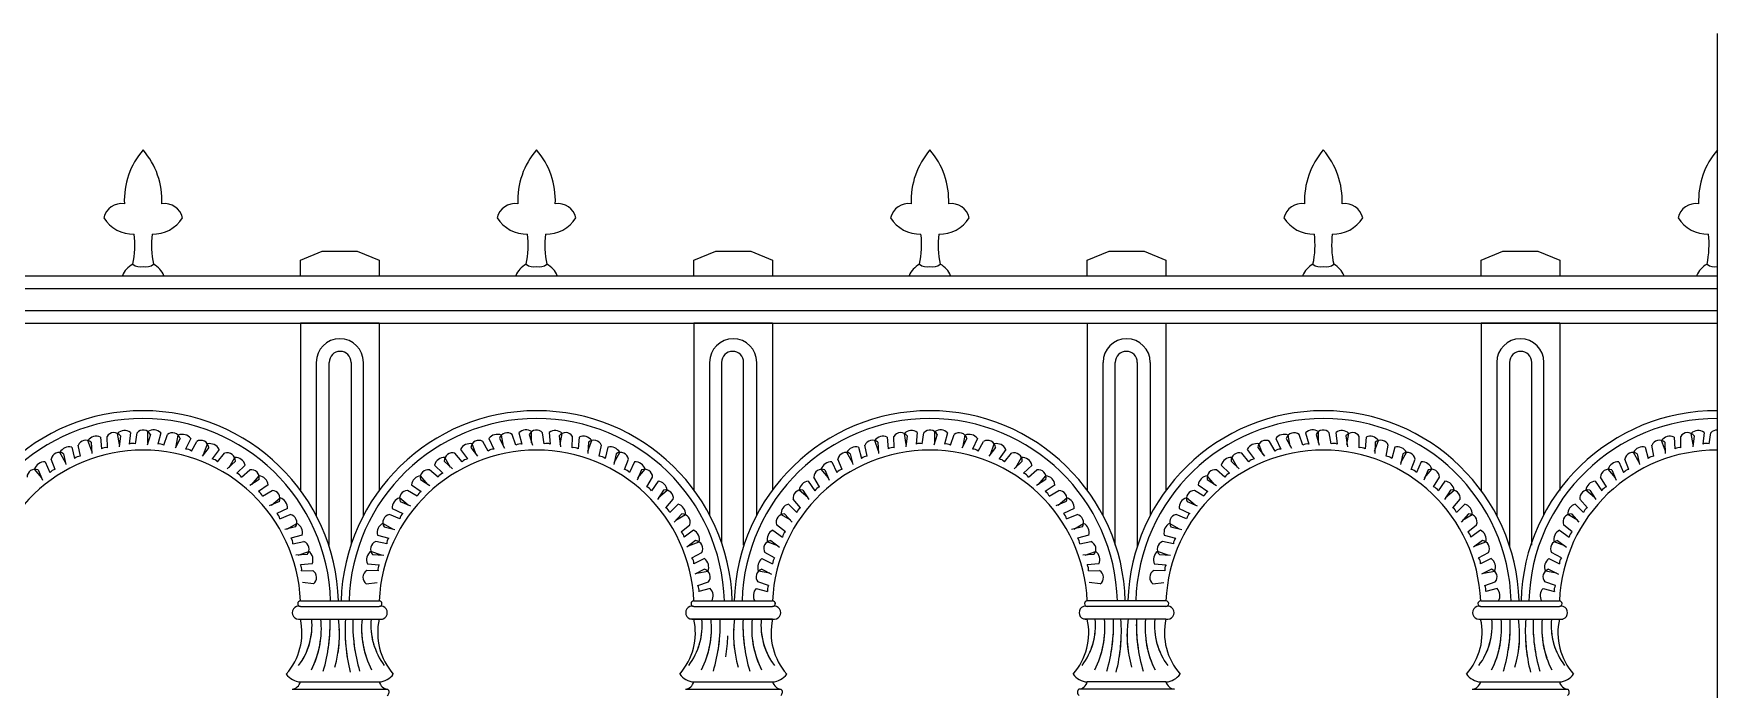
# Model space of a CAD drawing. Header units: millimetres. Extents: x 2621 to 26934, y 11979 to 27988.
# Drawn here: x 19963 to 21568, y 27283 to 27908 of the extents above; entities that cross this region are included whole.
import ezdxf

# ---------------------------------------------------------------- set-up
doc = ezdxf.new("R2010")
doc.units = ezdxf.units.MM

# ---------------------------------------------------------------- blocks, each defined once
blk = doc.blocks.new('A$C4E7D189E')
for p, q in [((1652.78, 0), (1652.78, 884.22)), ((977.48, 776.33), (987.89, 780.59)), ((987.89, 780.59), (1004.57, 780.59)), ((1004.57, 780.59), (1014.98, 776.33)), ((1164.97, 776.33), (1175.38, 780.59)), ((1175.38, 780.59), (1192.06, 780.59)), ((1192.06, 780.59), (1202.47, 776.33)), ((1352.47, 776.33), (1362.88, 780.59)), ((1362.88, 780.59), (1379.56, 780.59)), ((1379.56, 780.59), (1389.97, 776.33)), ((1540.13, 776.33), (1550.54, 780.59)), ((1550.54, 780.59), (1567.21, 780.59)), ((1567.21, 780.59), (1577.63, 776.33)), ((977.48, 768.83), (977.48, 776.33)), ((1014.98, 776.33), (1014.98, 768.83)), ((1164.97, 768.83), (1164.97, 776.33)), ((1202.47, 776.33), (1202.47, 768.83)), ((1352.47, 768.83), (1352.47, 776.33)), ((1389.97, 776.33), (1389.97, 768.83)), ((1540.13, 768.83), (1540.13, 776.33)), ((1577.63, 776.33), (1577.63, 768.83)), ((40, 768.83), (1652.78, 768.83)), ((40, 762.83), (1652.78, 762.83)), ((40, 752.33), (1652.78, 752.33)), ((40, 746.33), (1652.78, 746.33)), ((1014.98, 746.33), (977.48, 746.33)), ((977.48, 746.33), (977.48, 666.62)), ((1014.98, 746.33), (1014.98, 666.62)), ((1164.97, 746.33), (1202.47, 746.33)), ((1202.47, 746.33), (1164.97, 746.33)), ((1164.97, 746.33), (1164.97, 666.84)), ((1202.47, 746.33), (1202.47, 746.21)), ((1352.47, 746.33), (1352.47, 666.62)), ((1352.47, 746.33), (1389.97, 746.33)), ((1389.97, 746.33), (1389.97, 666.62)), ((1577.63, 746.33), (1540.13, 746.33)), ((1540.13, 746.33), (1540.13, 666.62)), ((1577.63, 746.33), (1577.63, 666.62)), ((1202.47, 746.21), (1202.47, 666.83)), ((984.98, 727.58), (984.98, 654.63)), ((991.14, 640.45), (991.14, 727.58)), ((1001.64, 727.58), (1001.64, 641.39)), ((1007.48, 654.63), (1007.48, 727.58)), ((1172.47, 727.58), (1172.47, 654.94)), ((1178.17, 727.58), (1178.17, 641.83)), ((1188.67, 640.45), (1188.67, 727.58)), ((1194.97, 654.63), (1194.97, 727.58)), ((1359.97, 654.63), (1359.97, 727.58)), ((1365.82, 640.45), (1365.82, 727.58)), ((1376.32, 727.58), (1376.32, 639.98)), ((1382.47, 727.58), (1382.47, 654.63)), ((1547.63, 727.58), (1547.63, 654.63)), ((1553.78, 727.58), (1553.78, 639.98)), ((1564.28, 640.45), (1564.28, 727.58)), ((1570.13, 654.63), (1570.13, 727.58)), ((878.02, 685.34), (876.17, 690.41)), ((882.13, 691.97), (882.57, 686.38)), ((885.43, 686.93), (885.32, 692.27)), ((891.24, 688.44), (890.3, 693.76)), ((891.68, 692.63), (891.02, 687.38)), ((896.44, 694.26), (895.9, 688.68)), ((898.81, 688.73), (899.64, 694.01)), ((905.96, 693.26), (904.4, 688.2)), ((904.8, 689.21), (904.8, 694.61)), ((910.93, 694.04), (909.43, 688.64)), ((912.31, 688.18), (914.03, 693.23)), ((920.13, 691.4), (917.71, 686.68)), ((918.29, 687.61), (919.23, 692.93)), ((925.16, 691.3), (922.75, 686.24)), ((1067.3, 691.3), (1069.71, 686.24)), ((1072.33, 691.4), (1074.75, 686.68)), ((1074.17, 687.61), (1073.23, 692.93)), ((1080.15, 688.18), (1078.43, 693.23)), ((1081.53, 694.04), (1083.03, 688.64)), ((1086.5, 693.26), (1088.06, 688.2)), ((1087.66, 689.21), (1087.66, 694.61)), ((1093.64, 688.73), (1092.82, 694.01)), ((1096.02, 694.26), (1096.56, 688.68)), ((1100.78, 692.63), (1101.44, 687.38)), ((1101.22, 688.44), (1102.16, 693.76)), ((1107.03, 686.93), (1107.14, 692.27)), ((1110.33, 691.97), (1109.89, 686.38)), ((1114.44, 685.34), (1116.29, 690.41)), ((1253.01, 685.34), (1251.17, 690.41)), ((1257.12, 691.97), (1257.56, 686.38)), ((1260.42, 686.93), (1260.31, 692.27)), ((1266.23, 688.44), (1265.3, 693.76)), ((1266.67, 692.63), (1266.01, 687.38)), ((1271.43, 694.26), (1270.9, 688.68)), ((1273.81, 688.73), (1274.63, 694.01)), ((1280.95, 693.26), (1279.39, 688.2)), ((1279.79, 689.21), (1279.79, 694.61)), ((1285.92, 694.04), (1284.43, 688.64)), ((1287.3, 688.18), (1289.03, 693.23)), ((1295.12, 691.4), (1292.71, 686.68)), ((1293.28, 687.61), (1294.22, 692.93)), ((1300.15, 691.3), (1297.74, 686.24)), ((1442.29, 691.3), (1444.7, 686.24)), ((1447.32, 691.4), (1449.74, 686.68)), ((1449.17, 687.61), (1448.23, 692.93)), ((1455.14, 688.18), (1453.42, 693.23)), ((1456.52, 694.04), (1458.02, 688.64)), ((1461.5, 693.26), (1463.06, 688.2)), ((1462.65, 689.21), (1462.65, 694.61)), ((1468.64, 688.73), (1467.82, 694.01)), ((1471.01, 694.26), (1471.55, 688.68)), ((1475.77, 692.63), (1476.43, 687.38)), ((1476.21, 688.44), (1477.15, 693.76)), ((1482.02, 686.93), (1482.13, 692.27)), ((1485.32, 691.97), (1484.88, 686.38)), ((1489.43, 685.34), (1491.28, 690.41)), ((1628.01, 685.34), (1626.16, 690.41)), ((1632.11, 691.97), (1632.56, 686.38)), ((1635.42, 686.93), (1635.31, 692.27)), ((1641.23, 688.44), (1640.29, 693.76)), ((1641.66, 692.63), (1641.01, 687.38)), ((1646.42, 694.26), (1645.89, 688.68)), ((1648.8, 688.73), (1649.62, 694.01)), ((865.54, 679.98), (862.84, 684.66)), ((864.52, 684.06), (865.7, 678.9)), ((868.44, 687.22), (869.84, 681.8)), ((872.56, 682.84), (871.53, 688.08)), ((877.72, 689.53), (877.99, 684.24)), ((925.5, 685.29), (928.08, 689.97)), ((933.76, 687.1), (930.56, 682.88)), ((931.29, 683.7), (933.14, 688.77)), ((938.7, 686.14), (935.45, 681.57)), ((937.99, 680.16), (941.34, 684.32)), ((943.42, 677.58), (946.12, 682.26)), ((1049.04, 677.58), (1046.34, 682.26)), ((1054.47, 680.16), (1051.12, 684.32)), ((1053.76, 686.14), (1057.01, 681.57)), ((1058.7, 687.1), (1061.9, 682.88)), ((1061.17, 683.7), (1059.32, 688.77)), ((1066.96, 685.29), (1064.38, 689.97)), ((1114.73, 689.53), (1114.47, 684.24)), ((1119.9, 682.84), (1120.93, 688.08)), ((1124.02, 687.22), (1122.62, 681.8)), ((1127.94, 684.06), (1126.76, 678.9)), ((1126.92, 679.98), (1129.62, 684.66)), ((1240.54, 679.98), (1237.83, 684.66)), ((1239.51, 684.06), (1240.69, 678.9)), ((1243.43, 687.22), (1244.83, 681.8)), ((1247.55, 682.84), (1246.52, 688.08)), ((1252.72, 689.53), (1252.98, 684.24)), ((1300.49, 685.29), (1303.07, 689.97)), ((1308.75, 687.1), (1305.56, 682.88)), ((1306.28, 683.7), (1308.13, 688.77)), ((1313.69, 686.14), (1310.44, 681.57)), ((1312.98, 680.16), (1316.34, 684.32)), ((1318.41, 677.58), (1321.11, 682.26)), ((1424.04, 677.58), (1421.33, 682.26)), ((1429.46, 680.16), (1426.11, 684.32)), ((1428.75, 686.14), (1432, 681.57)), ((1433.69, 687.1), (1436.89, 682.88)), ((1436.16, 683.7), (1434.31, 688.77)), ((1441.95, 685.29), (1439.37, 689.97)), ((1489.73, 689.53), (1489.46, 684.24)), ((1494.89, 682.84), (1495.93, 688.08)), ((1499.02, 687.22), (1497.61, 681.8)), ((1502.93, 684.06), (1501.75, 678.9)), ((1501.91, 679.98), (1504.61, 684.66)), ((1615.53, 679.98), (1612.83, 684.66)), ((1614.51, 684.06), (1615.69, 678.9)), ((1618.42, 687.22), (1619.83, 681.8)), ((1622.55, 682.84), (1621.51, 688.08)), ((1627.71, 689.53), (1627.97, 684.24)), ((854.18, 672.53), (850.71, 676.67)), ((852.47, 676.38), (854.53, 671.5)), ((855.77, 680.17), (858.1, 675.07)), ((860.6, 676.57), (858.67, 681.55)), ((946.44, 680.5), (942.56, 676.9)), ((951.14, 678.7), (947.14, 674.77)), ((949.4, 672.93), (953.42, 676.45)), ((1043.06, 672.93), (1039.04, 676.45)), ((1041.32, 678.7), (1045.32, 674.77)), ((1046.02, 680.5), (1049.9, 676.9)), ((1131.86, 676.57), (1133.79, 681.55)), ((1136.68, 680.17), (1134.36, 675.07)), ((1139.99, 676.38), (1137.93, 671.5)), ((1138.28, 672.53), (1141.75, 676.67)), ((1229.18, 672.53), (1225.7, 676.67)), ((1227.46, 676.38), (1229.52, 671.5)), ((1230.77, 680.17), (1233.09, 675.07)), ((1235.59, 676.57), (1233.66, 681.55)), ((1321.43, 680.5), (1317.55, 676.9)), ((1326.13, 678.7), (1322.13, 674.77)), ((1324.39, 672.93), (1328.42, 676.45)), ((1418.05, 672.93), (1414.03, 676.45)), ((1416.32, 678.7), (1420.31, 674.77)), ((1421.01, 680.5), (1424.89, 676.9)), ((1506.85, 676.57), (1508.78, 681.55)), ((1511.68, 680.17), (1509.35, 675.07)), ((1514.98, 676.38), (1512.93, 671.5)), ((1513.27, 672.53), (1516.74, 676.67)), ((1604.17, 672.53), (1600.7, 676.67)), ((1602.45, 676.38), (1604.51, 671.5)), ((1605.76, 680.17), (1608.09, 675.07)), ((1610.58, 676.57), (1608.66, 681.55)), ((957.78, 671.81), (953.34, 668.93)), ((954.3, 669.45), (957.77, 673.59)), ((962.09, 669.21), (957.48, 666.03)), ((959.38, 663.83), (963.95, 666.6)), ((1033.08, 663.83), (1028.5, 666.6)), ((1030.37, 669.21), (1034.98, 666.03)), ((1034.68, 671.81), (1039.12, 668.93)), ((1038.16, 669.45), (1034.69, 673.59)), ((1142.55, 668.32), (1145.32, 672.89)), ((1147.93, 671.03), (1144.75, 666.41)), ((1150.53, 666.72), (1147.65, 662.27)), ((1148.17, 663.23), (1152.31, 666.7)), ((1219.28, 663.23), (1215.14, 666.7)), ((1216.93, 666.72), (1219.8, 662.27)), ((1219.52, 671.03), (1222.7, 666.41)), ((1224.9, 668.32), (1222.14, 672.89)), ((1332.78, 671.81), (1328.33, 668.93)), ((1329.29, 669.45), (1332.76, 673.59)), ((1337.09, 669.21), (1332.47, 666.03)), ((1334.38, 663.83), (1338.95, 666.6)), ((1408.07, 663.83), (1403.5, 666.6)), ((1405.36, 669.21), (1409.98, 666.03)), ((1409.67, 671.81), (1414.12, 668.93)), ((1413.16, 669.45), (1409.68, 673.59)), ((1517.54, 668.32), (1520.31, 672.89)), ((1522.92, 671.03), (1519.75, 666.41)), ((1525.52, 666.72), (1522.65, 662.27)), ((1523.16, 663.23), (1527.3, 666.7)), ((1594.27, 663.23), (1590.14, 666.7)), ((1591.92, 666.72), (1594.79, 662.27)), ((1594.52, 671.03), (1597.69, 666.41)), ((1599.89, 668.32), (1597.13, 672.89)), ((967.44, 661.27), (962.56, 659.21)), ((963.6, 659.56), (967.74, 663.03)), ((1028.86, 659.56), (1024.72, 663.03)), ((1025.02, 661.27), (1029.9, 659.21)), ((1151.65, 658.34), (1155.17, 662.36)), ((1157.41, 660.07), (1153.48, 656.08)), ((1210.04, 660.07), (1213.97, 656.08)), ((1215.8, 658.34), (1212.29, 662.36)), ((1342.43, 661.27), (1337.56, 659.21)), ((1338.59, 659.56), (1342.73, 663.03)), ((1403.85, 659.56), (1399.72, 663.03)), ((1400.01, 661.27), (1404.89, 659.21)), ((1526.64, 658.34), (1530.16, 662.36)), ((1532.41, 660.07), (1528.48, 656.08)), ((1585.03, 660.07), (1588.96, 656.08)), ((1590.8, 658.34), (1587.28, 662.36)), ((971.24, 657.97), (966.14, 655.64)), ((967.63, 653.14), (972.62, 655.07)), ((971.04, 648.2), (975.72, 650.9)), ((1021.42, 648.2), (1016.74, 650.9)), ((1024.83, 653.14), (1019.84, 655.07)), ((1021.22, 657.97), (1026.32, 655.64)), ((1159.22, 655.38), (1155.62, 651.49)), ((1156.3, 652.35), (1160.98, 655.05)), ((1158.87, 646.93), (1163.04, 650.28)), ((1208.58, 646.93), (1204.42, 650.28)), ((1211.15, 652.35), (1206.48, 655.05)), ((1208.23, 655.38), (1211.83, 651.49)), ((1346.23, 657.97), (1341.13, 655.64)), ((1342.63, 653.14), (1347.61, 655.07)), ((1346.04, 648.2), (1350.71, 650.9)), ((1396.41, 648.2), (1391.73, 650.9)), ((1399.82, 653.14), (1394.84, 655.07)), ((1396.22, 657.97), (1401.32, 655.64)), ((1534.22, 655.38), (1530.61, 651.49)), ((1531.29, 652.35), (1535.97, 655.05)), ((1533.87, 646.93), (1538.03, 650.28)), ((1583.57, 646.93), (1579.41, 650.28)), ((1586.15, 652.35), (1581.47, 655.05)), ((1583.22, 655.38), (1586.82, 651.49)), ((975.12, 649.22), (969.96, 648.04)), ((978.29, 645.3), (972.86, 643.9)), ((973.9, 641.18), (979.14, 642.21)), ((1018.56, 641.18), (1013.32, 642.21)), ((1014.17, 645.3), (1019.6, 643.9)), ((1017.34, 649.22), (1022.5, 648.04)), ((1164.85, 647.63), (1160.29, 644.38)), ((1165.82, 642.7), (1161.6, 639.5)), ((1162.41, 640.23), (1167.49, 642.07)), ((1205.04, 640.23), (1199.96, 642.07)), ((1201.63, 642.7), (1205.85, 639.5)), ((1202.6, 647.63), (1207.16, 644.38)), ((1350.12, 649.22), (1344.96, 648.04)), ((1353.28, 645.3), (1347.85, 643.9)), ((1348.89, 641.18), (1354.14, 642.21)), ((1393.55, 641.18), (1388.31, 642.21)), ((1389.17, 645.3), (1394.59, 643.9)), ((1392.33, 649.22), (1397.49, 648.04)), ((1539.85, 647.63), (1535.28, 644.38)), ((1540.81, 642.7), (1536.59, 639.5)), ((1537.41, 640.23), (1542.48, 642.07)), ((1580.03, 640.23), (1574.96, 642.07)), ((1576.62, 642.7), (1580.85, 639.5)), ((1577.59, 647.63), (1582.16, 644.38)), ((980.6, 636.02), (975.31, 635.75)), ((976.4, 635.72), (981.48, 637.57)), ((1016.06, 635.72), (1010.98, 637.57)), ((1011.86, 636.02), (1017.15, 635.75)), ((1164.01, 634.44), (1168.69, 637.01)), ((1170.02, 634.09), (1164.96, 631.68)), ((1197.43, 634.09), (1202.49, 631.68)), ((1203.44, 634.44), (1198.76, 637.01)), ((1355.59, 636.02), (1350.3, 635.75)), ((1351.39, 635.72), (1356.47, 637.57)), ((1391.05, 635.72), (1385.98, 637.57)), ((1386.85, 636.02), (1392.14, 635.75)), ((1539, 634.44), (1543.68, 637.01)), ((1545.01, 634.09), (1539.95, 631.68)), ((1572.42, 634.09), (1577.48, 631.68)), ((1578.44, 634.44), (1573.76, 637.01)), ((983.03, 631.61), (977.45, 631.17)), ((978, 628.31), (983.34, 628.42)), ((1014.46, 628.31), (1009.12, 628.42)), ((1009.43, 631.61), (1015.01, 631.17)), ((1170.11, 629.06), (1165.4, 626.65)), ((1166.33, 627.22), (1171.65, 628.16)), ((1201.12, 627.22), (1195.8, 628.16)), ((1197.34, 629.06), (1202.05, 626.65)), ((1358.03, 631.61), (1352.44, 631.17)), ((1352.99, 628.31), (1358.33, 628.42)), ((1389.46, 628.31), (1384.11, 628.42)), ((1384.42, 631.61), (1390.01, 631.17)), ((1545.11, 629.06), (1540.4, 626.65)), ((1541.32, 627.22), (1546.64, 628.16)), ((1576.11, 627.22), (1570.79, 628.16)), ((1572.33, 629.06), (1577.04, 626.65)), ((983.7, 622.06), (978.44, 622.72)), ((1008.76, 622.06), (1014.02, 622.72)), ((1166.9, 621.24), (1171.95, 622.97)), ((1172.76, 619.86), (1167.36, 618.37)), ((1194.69, 619.86), (1200.1, 618.37)), ((1200.56, 621.24), (1195.5, 622.97)), ((1358.69, 622.06), (1353.43, 622.72)), ((1383.76, 622.06), (1389.01, 622.72)), ((1541.89, 621.24), (1546.95, 622.97)), ((1547.75, 619.86), (1542.35, 618.37)), ((1569.69, 619.86), (1575.09, 618.37)), ((1575.55, 621.24), (1570.49, 622.97)), ((977.47, 611.34), (1014.99, 611.34)), ((977.48, 613.96), (1014.99, 613.96)), ((1164.96, 611.34), (1202.48, 611.34)), ((1164.97, 613.96), (1202.48, 613.96)), ((1389.97, 613.96), (1352.46, 613.96)), ((1389.98, 611.34), (1352.46, 611.34)), ((1539.96, 611.34), (1577.48, 611.34)), ((1539.97, 613.96), (1577.48, 613.96)), ((977.47, 605.34), (1016.55, 605.34)), ((1202.48, 605.34), (1163.4, 605.34)), ((1164.96, 605.34), (1202.48, 605.34)), ((1389.98, 605.34), (1350.9, 605.34)), ((1539.96, 605.34), (1579.05, 605.34)), ((973.48, 571.86), (1018.98, 571.86)), ((977.47, 575.34), (1014.99, 575.34)), ((1160.97, 571.86), (1206.47, 571.86)), ((1164.96, 575.34), (1202.48, 575.34)), ((1393.97, 571.86), (1348.47, 571.86)), ((1389.98, 575.34), (1352.46, 575.34)), ((1535.97, 571.86), (1581.47, 571.86)), ((1539.96, 575.34), (1577.48, 575.34))]:
    blk.add_line(p, q)
for centre, radius, start, end in [((930.42, 804.71), 36.91, 139.18448, 182.39829), ((874.55, 804.71), 36.91, 357.60171, 40.81552), ((1117.92, 804.71), 36.91, 139.18448, 182.39829), ((1062.05, 804.71), 36.91, 357.60171, 40.81552), ((1305.41, 804.71), 36.91, 139.18448, 182.39829), ((1249.54, 804.71), 36.91, 357.60171, 40.81552), ((1492.91, 804.71), 36.91, 139.18448, 182.39829), ((1437.04, 804.71), 36.91, 357.60171, 40.81552), ((1680.72, 804.71), 36.91, 139.18448, 182.39829), ((892.21, 794.58), 8.69, 81.18683, 167.2585), ((912.76, 794.58), 8.69, 12.7415, 98.81317), ((1079.71, 794.58), 8.69, 81.18683, 167.2585), ((1100.26, 794.58), 8.69, 12.7415, 98.81317), ((1267.2, 794.58), 8.69, 81.18683, 167.2585), ((1287.75, 794.58), 8.69, 12.7415, 98.81317), ((1454.7, 794.58), 8.69, 81.18683, 167.2585), ((1475.25, 794.58), 8.69, 12.7415, 98.81317), ((1642.5, 794.58), 8.69, 81.18683, 167.2585), ((897.63, 805.08), 16.34, 211.72349, 272.03577), ((907.34, 805.08), 16.34, 267.96423, 328.27651), ((1085.14, 805.08), 16.34, 211.72349, 272.03577), ((1094.84, 805.08), 16.34, 267.96423, 328.27651), ((1272.62, 805.08), 16.34, 211.72349, 272.03577), ((1282.33, 805.08), 16.34, 267.96423, 328.27651), ((1460.12, 805.08), 16.34, 211.72349, 272.03577), ((1469.83, 805.08), 16.34, 267.96423, 328.27651), ((1647.93, 805.08), 16.34, 211.72349, 272.03577), ((855.21, 783.53), 43.32, 347.76517, 6.93015), ((949.76, 783.53), 43.32, 173.06985, 192.23483), ((1042.71, 783.53), 43.32, 347.76517, 6.93015), ((1137.26, 783.53), 43.32, 173.06985, 192.23483), ((1230.2, 783.53), 43.32, 347.76517, 6.93015), ((1324.75, 783.53), 43.32, 173.06985, 192.23483), ((1417.7, 783.53), 43.32, 347.76517, 6.93015), ((1512.25, 783.53), 43.32, 173.06985, 192.23483), ((1605.51, 783.53), 43.32, 347.76517, 6.93015), ((902.27, 765.15), 10.34, 117.182, 159.13088), ((901.15, 779.07), 5.94, 232.62195, 282.99735), ((903.82, 779.07), 5.94, 257.00265, 307.37805), ((902.7, 765.15), 10.34, 20.86912, 62.818), ((1089.77, 765.15), 10.34, 117.182, 159.13088), ((1088.65, 779.07), 5.94, 232.62195, 282.99735), ((1091.32, 779.07), 5.94, 257.00265, 307.37805), ((1090.2, 765.15), 10.34, 20.86912, 62.818), ((1277.26, 765.15), 10.34, 117.182, 159.13088), ((1276.14, 779.07), 5.94, 232.62195, 282.99735), ((1278.81, 779.07), 5.94, 257.00265, 307.37805), ((1277.69, 765.15), 10.34, 20.86912, 62.818), ((1464.76, 765.15), 10.34, 117.182, 159.13088), ((1463.64, 779.07), 5.94, 232.62195, 282.99735), ((1466.31, 779.07), 5.94, 257.00265, 307.37805), ((1465.19, 765.15), 10.34, 20.86912, 62.818), ((1652.56, 765.15), 10.34, 117.182, 159.13088), ((1651.44, 779.07), 5.94, 232.62195, 282.99735), ((996.23, 727.58), 11.25, 0, 180), ((1183.72, 727.58), 11.25, 0, 180), ((1371.22, 727.58), 11.25, 0, 180), ((1558.88, 727.58), 11.25, 0, 180), ((996.39, 727.58), 5.25, 0, 180), ((1183.42, 727.58), 5.25, 0, 180), ((1371.07, 727.58), 5.25, 0, 180), ((1559.03, 727.58), 5.25, 0, 180), ((902.4, 611.34), 93.24, 1.61156, 178.38844), ((902.4, 611.34), 89.49, 1.67911, 178.32089), ((1090.06, 611.34), 93.24, 1.61156, 178.38844), ((1090.06, 611.34), 89.49, 1.67911, 178.32089), ((1277.4, 611.34), 93.24, 1.61156, 178.38844), ((1277.4, 611.34), 89.49, 1.67911, 178.32089), ((1465.05, 611.34), 93.24, 1.61156, 178.38844), ((1465.05, 611.34), 89.49, 1.67911, 178.32089), ((1652.39, 611.34), 93.24, 89.75972, 178.38844), ((1652.39, 611.34), 89.49, 89.74965, 178.32089), ((875.12, 686.69), 3.85, 47.47485, 158.94768), ((880.13, 687.45), 4.94, 66.10677, 143.17861), ((888.62, 690.29), 3.85, 37.47485, 148.94768), ((893.68, 690.16), 4.94, 56.10677, 133.17861), ((902.54, 691.48), 3.85, 27.47485, 138.94768), ((907.5, 690.48), 4.94, 46.10677, 123.17861), ((916.45, 690.24), 3.85, 17.47485, 128.94768), ((921.17, 688.39), 4.94, 36.10677, 113.17861), ((929.94, 686.6), 3.85, 7.47485, 118.94768), ((1062.52, 686.6), 3.85, 61.05232, 172.52515), ((1071.29, 688.39), 4.94, 66.82139, 143.89323), ((1076, 690.24), 3.85, 51.05232, 162.52515), ((1084.96, 690.48), 4.94, 56.82139, 133.89323), ((1089.92, 691.48), 3.85, 41.05232, 152.52515), ((1098.78, 690.16), 4.94, 46.82139, 123.89323), ((1103.84, 690.29), 3.85, 31.05232, 142.52515), ((1112.33, 687.45), 4.94, 36.82139, 113.89323), ((1117.34, 686.69), 3.85, 21.05232, 132.52515), ((1250.11, 686.69), 3.85, 47.47485, 158.94768), ((1255.12, 687.45), 4.94, 66.10677, 143.17861), ((1263.61, 690.29), 3.85, 37.47485, 148.94768), ((1268.68, 690.16), 4.94, 56.10677, 133.17861), ((1277.53, 691.48), 3.85, 27.47485, 138.94768), ((1282.5, 690.48), 4.94, 46.10677, 123.17861), ((1291.45, 690.24), 3.85, 17.47485, 128.94768), ((1296.16, 688.39), 4.94, 36.10677, 113.17861), ((1304.93, 686.6), 3.85, 7.47485, 118.94768), ((1437.51, 686.6), 3.85, 61.05232, 172.52515), ((1446.28, 688.39), 4.94, 66.82139, 143.89323), ((1451, 690.24), 3.85, 51.05232, 162.52515), ((1459.95, 690.48), 4.94, 56.82139, 133.89323), ((1464.91, 691.48), 3.85, 41.05232, 152.52515), ((1473.77, 690.16), 4.94, 46.82139, 123.89323), ((1478.83, 690.29), 3.85, 31.05232, 142.52515), ((1487.32, 687.45), 4.94, 36.82139, 113.89323), ((1492.33, 686.69), 3.85, 21.05232, 132.52515), ((1625.11, 686.69), 3.85, 47.47485, 158.94768), ((1630.11, 687.45), 4.94, 66.10677, 143.17861), ((1638.61, 690.29), 3.85, 37.47485, 148.94768), ((1643.67, 690.16), 4.94, 56.10677, 133.17861), ((1652.53, 691.48), 3.85, 86.21816, 138.94768), ((902.48, 610.74), 75.07, 2.45675, 177.54325), ((862.45, 680.81), 3.85, 57.47485, 168.94768), ((867.25, 682.43), 4.94, 76.10677, 153.17861), ((872.55, 678.78), 4.06, 89.89939, 131.93063), ((884.72, 682.94), 4.06, 79.89939, 121.93063), ((897.42, 684.92), 4.06, 69.89939, 111.93063), ((910.27, 684.67), 4.06, 59.89939, 101.93063), ((922.89, 682.19), 4.06, 49.89939, 91.93063), ((934.26, 683.96), 4.94, 26.10677, 103.17861), ((942.59, 680.67), 3.85, 357.47485, 108.94768), ((946.39, 677.33), 4.94, 16.10677, 93.17861), ((1089.98, 610.74), 75.07, 2.45675, 177.54325), ((1046.07, 677.33), 4.94, 86.82139, 163.89323), ((1049.87, 680.67), 3.85, 71.05232, 182.52515), ((1058.2, 683.96), 4.94, 76.82139, 153.89323), ((1069.57, 682.19), 4.06, 88.06937, 130.10061), ((1082.19, 684.67), 4.06, 78.06937, 120.10061), ((1095.04, 684.92), 4.06, 68.06937, 110.10061), ((1107.74, 682.94), 4.06, 58.06937, 100.10061), ((1119.91, 678.78), 4.06, 48.06937, 90.10061), ((1125.21, 682.43), 4.94, 26.82139, 103.89323), ((1130.01, 680.81), 3.85, 11.05232, 122.52515), ((1277.47, 610.74), 75.07, 2.45675, 177.54325), ((1237.44, 680.81), 3.85, 57.47485, 168.94768), ((1242.24, 682.43), 4.94, 76.10677, 153.17861), ((1247.55, 678.78), 4.06, 89.89939, 131.93063), ((1259.71, 682.94), 4.06, 79.89939, 121.93063), ((1272.41, 684.92), 4.06, 69.89939, 111.93063), ((1285.27, 684.67), 4.06, 59.89939, 101.93063), ((1297.88, 682.19), 4.06, 49.89939, 91.93063), ((1309.26, 683.96), 4.94, 26.10677, 103.17861), ((1317.59, 680.67), 3.85, 357.47485, 108.94768), ((1321.38, 677.33), 4.94, 16.10677, 93.17861), ((1464.97, 610.74), 75.07, 2.45675, 177.54325), ((1421.06, 677.33), 4.94, 86.82139, 163.89323), ((1424.86, 680.67), 3.85, 71.05232, 182.52515), ((1433.19, 683.96), 4.94, 76.82139, 153.89323), ((1444.57, 682.19), 4.06, 88.06937, 130.10061), ((1457.18, 684.67), 4.06, 78.06937, 120.10061), ((1470.03, 684.92), 4.06, 68.06937, 110.10061), ((1482.73, 682.94), 4.06, 58.06937, 100.10061), ((1494.9, 678.78), 4.06, 48.06937, 90.10061), ((1500.2, 682.43), 4.94, 26.82139, 103.89323), ((1505, 680.81), 3.85, 11.05232, 122.52515), ((1652.46, 610.74), 75.07, 89.75979, 177.54325), ((1612.44, 680.81), 3.85, 57.47485, 168.94768), ((1617.24, 682.43), 4.94, 76.10677, 153.17861), ((1622.54, 678.78), 4.06, 89.89939, 131.93063), ((1634.7, 682.94), 4.06, 79.89939, 121.93063), ((1647.41, 684.92), 4.06, 69.89939, 111.93063), ((850.99, 672.82), 3.85, 67.47485, 178.94768), ((855.44, 675.24), 4.94, 86.10677, 163.17861), ((861.3, 672.57), 4.06, 99.89939, 141.93063), ((934.88, 677.55), 4.06, 39.89939, 81.93063), ((945.88, 670.91), 4.06, 29.89939, 71.93063), ((954.02, 672.64), 3.85, 347.47485, 98.94768), ((1038.44, 672.64), 3.85, 81.05232, 192.52515), ((1046.58, 670.91), 4.06, 108.06937, 150.10061), ((1057.58, 677.55), 4.06, 98.06937, 140.10061), ((1131.16, 672.57), 4.06, 38.06937, 80.10061), ((1137.02, 675.24), 4.94, 16.82139, 93.89323), ((1141.47, 672.82), 3.85, 1.05232, 112.52515), ((1225.99, 672.82), 3.85, 67.47485, 178.94768), ((1230.43, 675.24), 4.94, 86.10677, 163.17861), ((1236.29, 672.57), 4.06, 99.89939, 141.93063), ((1309.87, 677.55), 4.06, 39.89939, 81.93063), ((1320.88, 670.91), 4.06, 29.89939, 71.93063), ((1329.02, 672.64), 3.85, 347.47485, 98.94768), ((1413.43, 672.64), 3.85, 81.05232, 192.52515), ((1421.57, 670.91), 4.06, 108.06937, 150.10061), ((1432.57, 677.55), 4.06, 98.06937, 140.10061), ((1506.16, 672.57), 4.06, 38.06937, 80.10061), ((1512.01, 675.24), 4.94, 16.82139, 93.89323), ((1516.46, 672.82), 3.85, 1.05232, 112.52515), ((1600.98, 672.82), 3.85, 67.47485, 178.94768), ((1605.42, 675.24), 4.94, 86.10677, 163.17861), ((1611.28, 672.57), 4.06, 99.89939, 141.93063), ((955.57, 662.45), 4.06, 19.89939, 61.93063), ((957.18, 668.68), 4.94, 6.10677, 83.17861), ((963.88, 662.75), 3.85, 337.47485, 88.94768), ((1028.58, 662.75), 3.85, 91.05232, 202.52515), ((1035.28, 668.68), 4.94, 96.82139, 173.89323), ((1036.89, 662.45), 4.06, 118.06937, 160.10061), ((1141.17, 664.5), 4.06, 28.06937, 70.10061), ((1147.4, 666.12), 4.94, 6.82139, 83.89323), ((1151.36, 662.96), 3.85, 351.05232, 102.52515), ((1216.09, 662.96), 3.85, 77.47485, 188.94768), ((1220.05, 666.12), 4.94, 96.10677, 173.17861), ((1226.28, 664.5), 4.06, 109.89939, 151.93063), ((1330.56, 662.45), 4.06, 19.89939, 61.93063), ((1332.17, 668.68), 4.94, 6.10677, 83.17861), ((1338.88, 662.75), 3.85, 337.47485, 88.94768), ((1403.57, 662.75), 3.85, 91.05232, 202.52515), ((1410.27, 668.68), 4.94, 96.82139, 173.89323), ((1411.89, 662.45), 4.06, 118.06937, 160.10061), ((1516.16, 664.5), 4.06, 28.06937, 70.10061), ((1522.4, 666.12), 4.94, 6.82139, 83.89323), ((1526.35, 662.96), 3.85, 351.05232, 102.52515), ((1591.08, 662.96), 3.85, 77.47485, 188.94768), ((1595.04, 666.12), 4.94, 96.10677, 173.17861), ((1601.27, 664.5), 4.06, 109.89939, 151.93063), ((966.31, 658.3), 4.94, 356.10677, 73.17861), ((1026.15, 658.3), 4.94, 106.82139, 183.89323), ((1149.63, 654.82), 4.06, 18.06937, 60.10061), ((1156.04, 655.33), 4.94, 356.82139, 73.89323), ((1211.41, 655.33), 4.94, 106.10677, 183.17861), ((1217.83, 654.82), 4.06, 119.89939, 161.93063), ((1341.3, 658.3), 4.94, 356.10677, 73.17861), ((1401.14, 658.3), 4.94, 106.82139, 183.89323), ((1524.62, 654.82), 4.06, 18.06937, 60.10061), ((1531.04, 655.33), 4.94, 356.82139, 73.89323), ((1586.4, 655.33), 4.94, 106.10677, 183.17861), ((1592.82, 654.82), 4.06, 119.89939, 161.93063), ((963.63, 652.44), 4.06, 9.89939, 51.93063), ((971.88, 651.29), 3.85, 327.47485, 78.94768), ((973.49, 646.49), 4.94, 346.10677, 63.17861), ((1018.97, 646.49), 4.94, 116.82139, 193.89323), ((1020.58, 651.29), 3.85, 101.05232, 212.52515), ((1028.83, 652.44), 4.06, 128.06937, 170.10061), ((1159.39, 651.53), 3.85, 341.05232, 92.52515), ((1208.06, 651.53), 3.85, 87.47485, 198.94768), ((1338.63, 652.44), 4.06, 9.89939, 51.93063), ((1346.87, 651.29), 3.85, 327.47485, 78.94768), ((1348.48, 646.49), 4.94, 346.10677, 63.17861), ((1393.96, 646.49), 4.94, 116.82139, 193.89323), ((1395.58, 651.29), 3.85, 101.05232, 212.52515), ((1403.82, 652.44), 4.06, 128.06937, 170.10061), ((1534.39, 651.53), 3.85, 341.05232, 92.52515), ((1583.05, 651.53), 3.85, 87.47485, 198.94768), ((969.84, 641.19), 4.06, 359.89939, 41.93063), ((977.76, 638.62), 3.85, 317.47485, 68.94768), ((1014.7, 638.62), 3.85, 111.05232, 222.52515), ((1022.62, 641.19), 4.06, 138.06937, 180.10061), ((1156.27, 643.81), 4.06, 8.06937, 50.10061), ((1162.68, 643.2), 4.94, 346.82139, 63.89323), ((1165.32, 638.88), 3.85, 331.05232, 82.52515), ((1202.13, 638.88), 3.85, 97.47485, 208.94768), ((1204.77, 643.2), 4.94, 116.10677, 193.17861), ((1211.18, 643.81), 4.06, 129.89939, 171.93063), ((1344.83, 641.19), 4.06, 359.89939, 41.93063), ((1352.75, 638.62), 3.85, 317.47485, 68.94768), ((1389.69, 638.62), 3.85, 111.05232, 222.52515), ((1397.61, 641.19), 4.06, 138.06937, 180.10061), ((1531.26, 643.81), 4.06, 8.06937, 50.10061), ((1537.67, 643.2), 4.94, 346.82139, 63.89323), ((1540.31, 638.88), 3.85, 331.05232, 82.52515), ((1577.13, 638.88), 3.85, 97.47485, 208.94768), ((1579.76, 643.2), 4.94, 116.10677, 193.17861), ((1586.17, 643.81), 4.06, 129.89939, 171.93063), ((978.52, 633.61), 4.94, 336.10677, 53.17861), ((1013.94, 633.61), 4.94, 126.82139, 203.89323), ((1160.9, 631.82), 4.06, 358.06937, 40.10061), ((1167.11, 630.1), 4.94, 336.82139, 53.89323), ((1200.34, 630.1), 4.94, 126.10677, 203.17861), ((1206.55, 631.82), 4.06, 139.89939, 181.93063), ((1353.51, 633.61), 4.94, 336.10677, 53.17861), ((1388.94, 633.61), 4.94, 126.82139, 203.89323), ((1535.9, 631.82), 4.06, 358.06937, 40.10061), ((1542.1, 630.1), 4.94, 336.82139, 53.89323), ((1575.34, 630.1), 4.94, 126.10677, 203.17861), ((1581.54, 631.82), 4.06, 139.89939, 181.93063), ((974, 629.02), 4.06, 349.89939, 31.93063), ((981.35, 625.12), 3.85, 307.47485, 58.94768), ((1011.11, 625.12), 3.85, 121.05232, 232.52515), ((1018.46, 629.02), 4.06, 148.06937, 190.10061), ((1168.96, 625.39), 3.85, 321.05232, 72.52515), ((1198.49, 625.39), 3.85, 107.47485, 218.94768), ((1348.99, 629.02), 4.06, 349.89939, 31.93063), ((1356.34, 625.12), 3.85, 307.47485, 58.94768), ((1386.1, 625.12), 3.85, 121.05232, 232.52515), ((1393.45, 629.02), 4.06, 148.06937, 190.10061), ((1543.95, 625.39), 3.85, 321.05232, 72.52515), ((1573.49, 625.39), 3.85, 107.47485, 218.94768), ((1163.38, 619.21), 4.06, 348.06937, 30.10061), ((1169.2, 616.44), 4.94, 329.87681, 43.89323), ((1198.25, 616.44), 4.94, 136.10677, 210.12319), ((1204.07, 619.21), 4.06, 149.89939, 191.93063), ((1538.38, 619.21), 4.06, 348.06937, 30.10061), ((1544.19, 616.44), 4.94, 329.87681, 43.89323), ((1573.25, 616.44), 4.94, 136.10677, 210.12319), ((1579.06, 619.21), 4.06, 149.89939, 191.93063), ((976.69, 608.34), 3.1, 75.37784, 284.62216), ((977.47, 612.65), 1.31, 90, 270), ((1014.99, 612.65), 1.31, 270, 90), ((1015.77, 608.34), 3.1, 255.37784, 104.62216), ((1164.18, 608.34), 3.1, 75.37784, 284.62216), ((1164.96, 612.65), 1.31, 90, 270), ((1202.48, 612.65), 1.31, 270, 90), ((1203.26, 608.34), 3.1, 255.37784, 104.62216), ((1202.49, 612.65), 1.31, 270, 90), ((1351.68, 608.34), 3.1, 75.37784, 284.62216), ((1352.46, 612.65), 1.31, 90, 270), ((1389.98, 612.65), 1.31, 270, 90), ((1390.76, 608.34), 3.1, 255.37784, 104.62216), ((1539.18, 608.34), 3.1, 75.37784, 284.62216), ((1539.96, 612.65), 1.31, 90, 270), ((1577.48, 612.65), 1.31, 270, 90), ((1578.27, 608.34), 3.1, 255.37784, 104.62216), ((948.38, 598.82), 29.81, 318.55121, 12.62265), ((950.83, 602.41), 32.16, 323.28551, 5.22496), ((943.7, 600.95), 43.73, 333.00703, 5.76072), ((914.01, 602.79), 77.59, 343.33381, 1.88282), ((914.01, 602.79), 77.59, 350.70017, 0), ((941.78, 597.82), 54.28, 343.531, 7.96463), ((1079.05, 599.72), 80.3, 175.98992, 194.24168), ((1080.01, 602.79), 77.59, 178.11718, 196.66619), ((1050.32, 600.95), 43.73, 174.23928, 206.99297), ((1043.19, 602.41), 32.16, 174.77504, 216.71449), ((1044.08, 598.82), 29.81, 167.37735, 221.44879), ((1135.87, 598.82), 29.81, 318.55121, 12.62265), ((1136.76, 602.41), 32.16, 323.28551, 5.22496), ((1129.63, 600.95), 43.73, 333.00703, 5.76072), ((1099.94, 602.79), 77.59, 343.33381, 1.88282), ((1238.17, 597.82), 54.28, 172.03537, 196.469), ((1265.94, 602.79), 77.59, 178.11718, 196.66619), ((1265.94, 602.79), 77.59, 180, 189.29983), ((1236.25, 600.95), 43.73, 174.23928, 206.99297), ((1229.12, 602.41), 32.16, 174.77504, 216.71449), ((1231.57, 598.82), 29.81, 167.37735, 221.44879), ((1323.37, 598.82), 29.81, 318.55121, 12.62265), ((1324.26, 602.41), 32.16, 323.28551, 5.22496), ((1317.13, 600.95), 43.73, 333.00703, 5.76072), ((1287.44, 602.79), 77.59, 343.33381, 1.88282), ((1288.41, 599.72), 80.3, 345.75832, 4.01008), ((1425.68, 597.82), 54.28, 172.03537, 196.469), ((1453.44, 602.79), 77.59, 178.11718, 196.66619), ((1453.44, 602.79), 77.59, 180, 189.29983), ((1423.75, 600.95), 43.73, 174.23928, 206.99297), ((1416.62, 602.41), 32.16, 174.77504, 216.71449), ((1419.07, 598.82), 29.81, 167.37735, 221.44879), ((1510.87, 598.82), 29.81, 318.55121, 12.62265), ((1513.32, 602.41), 32.16, 323.28551, 5.22496), ((1506.2, 600.95), 43.73, 333.00703, 5.76072), ((1476.51, 602.79), 77.59, 343.33381, 1.88282), ((1476.51, 602.79), 77.59, 350.70017, 0), ((1504.27, 597.82), 54.28, 343.531, 7.96463), ((1641.54, 599.72), 80.3, 175.98992, 194.24168), ((1642.51, 602.79), 77.59, 178.11718, 196.66619), ((1612.81, 600.95), 43.73, 174.23928, 206.99297), ((1605.69, 602.41), 32.16, 174.77504, 216.71449), ((1606.58, 598.82), 29.81, 167.37735, 221.44879), ((950.83, 602.41), 32.16, 329.24761, 354.65976), ((943.7, 600.95), 43.73, 334.5742, 352.52383), ((941.78, 597.82), 54.28, 350.37345, 2.94929), ((1079.05, 599.72), 80.3, 181.67404, 188.86637), ((1080.01, 602.79), 77.59, 183.27999, 190.41751), ((1050.32, 600.95), 43.73, 182.97194, 198.91296), ((1043.19, 602.41), 32.16, 184.98305, 203.27509), ((1136.76, 602.41), 32.16, 336.72491, 355.01695), ((1129.63, 600.95), 43.73, 341.08704, 357.02806), ((1099.94, 602.79), 77.59, 349.58249, 356.72001), ((1100.91, 599.72), 80.3, 351.13363, 358.32596), ((1238.17, 597.82), 54.28, 177.05071, 189.62655), ((1236.25, 600.95), 43.73, 187.47617, 205.4258), ((1229.12, 602.41), 32.16, 185.34024, 210.75239), ((1324.26, 602.41), 32.16, 336.72491, 355.01695), ((1317.13, 600.95), 43.73, 341.08704, 357.02806), ((1287.44, 602.79), 77.59, 349.58249, 356.72001), ((1288.41, 599.72), 80.3, 351.13363, 358.32596), ((1425.68, 597.82), 54.28, 177.05071, 189.62655), ((1423.75, 600.95), 43.73, 187.47617, 205.4258), ((1416.62, 602.41), 32.16, 185.34024, 210.75239), ((1513.32, 602.41), 32.16, 329.24761, 354.65976), ((1506.2, 600.95), 43.73, 334.5742, 352.52383), ((1504.27, 597.82), 54.28, 350.37345, 2.94929), ((1641.54, 599.72), 80.3, 181.67404, 188.86637), ((1642.51, 602.79), 77.59, 183.27999, 190.41751), ((1612.81, 600.95), 43.73, 182.97194, 198.91296), ((1605.69, 602.41), 32.16, 184.98305, 203.27509), ((978.04, 584.3), 8.98, 215.4919, 266.37177), ((1014.42, 584.3), 8.98, 273.62823, 324.5081), ((1165.53, 584.3), 8.98, 215.4919, 266.37177), ((1201.91, 584.3), 8.98, 273.62823, 324.5081), ((1353.03, 584.3), 8.98, 215.4919, 266.37177), ((1389.41, 584.3), 8.98, 273.62823, 324.5081), ((1540.53, 584.3), 8.98, 215.4919, 266.37177), ((1576.91, 584.3), 8.98, 273.62823, 324.5081), ((972.69, 576.79), 5, 279.09636, 343.05794), ((1019.77, 576.79), 5, 196.94206, 260.90364), ((1017.97, 570.44), 1.74, 301.36595, 54.35037), ((1160.18, 576.79), 5, 279.09636, 343.05794), ((1207.26, 576.79), 5, 196.94206, 260.90364), ((1205.46, 570.44), 1.74, 301.36595, 54.35037), ((1349.49, 570.44), 1.74, 125.64963, 238.63405), ((1347.68, 576.79), 5, 279.09636, 343.05794), ((1394.76, 576.79), 5, 196.94206, 260.90364), ((1535.18, 576.79), 5, 279.09636, 343.05794), ((1582.26, 576.79), 5, 196.94206, 260.90364), ((1580.46, 570.44), 1.74, 301.36595, 54.35037)]:
    blk.add_arc(centre, radius, start, end)

msp = doc.modelspace()

# ---------------------------------------------------------------- block references
at = {"xscale": 2, "yscale": 2, "zscale": 2}
msp.add_blockref('A$C4E7D189E', (18262.3, 26139.3), dxfattribs=at)

doc.saveas('drawing.dxf')
